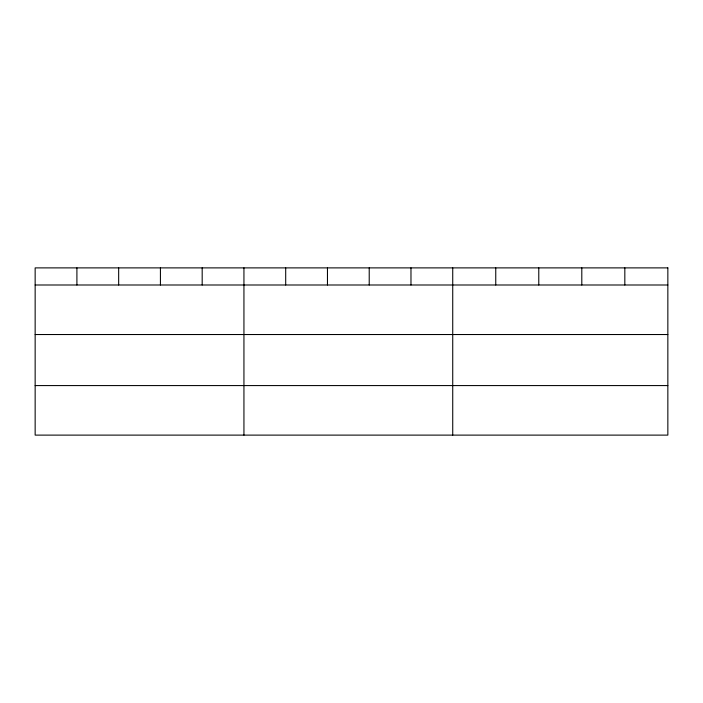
<?xml version="1.0" encoding="UTF-8"?>
<svg xmlns="http://www.w3.org/2000/svg" width="703" height="703" viewBox="0 0 703 703"><rect width="100%" height="100%" fill="white"/><g stroke="black" fill="none" stroke-linecap="round" stroke-linejoin="round"><path stroke-width="1.05" d="M35.15 284.996L667.85 284.996M35.15 334.531L667.85 334.531M35.15 385.578L667.85 385.578M624.826 267.887L624.826 284.996M581.803 267.887L581.803 284.996M538.779 267.887L538.779 284.996M495.756 267.887L495.756 284.996M452.732 267.887L452.732 435.113M410.974 267.887L410.974 284.996M369.216 267.887L369.216 284.996M327.457 267.887L327.457 284.996M285.699 267.887L285.699 284.996M243.941 267.887L243.941 435.113M202.183 267.887L202.183 284.996M160.425 267.887L160.425 284.996M118.666 267.887L118.666 284.996M76.908 267.887L76.908 284.996M667.85 267.887L35.15 267.887L35.15 435.113L667.85 435.113L667.85 267.887"/></g></svg>
